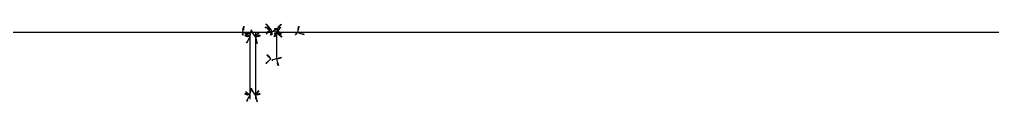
# Model space of a CAD drawing. Header units: millimetres. Extents: x -5506 to 13, y -66 to 67.
# Drawn here: x -2746 to -1367, y -44 to 67 of the extents above; entities that cross this region are included whole.
import ezdxf

# ---------------------------------------------------------------- set-up
doc = ezdxf.new("R2010")
doc.units = ezdxf.units.MM
for name, color, linetype in [('Anschlag_ID_GUID_88767C9E_9671_4627_8890_454D153A0A7E', 1, 'Continuous'), ('AutoDetect_14_14', 1, 'Continuous'), ('AutoDetect_18_1', 1, 'Continuous'), ('AutoDetect_19_13', 1, 'Continuous'), ('AutoDetect_20_15', 1, 'Continuous'), ('AutoDetect_21_11', 1, 'Continuous'), ('AutoDetect_22_12', 1, 'Continuous'), ('AutoDetect_23_16', 1, 'Continuous'), ('AutoDetect_27_9', 1, 'Continuous'), ('AutoDetect_29_10', 1, 'Continuous')]:
    doc.layers.add(name, color=color, linetype=linetype)

# ---------------------------------------------------------------- blocks, each defined once
blk = doc.blocks.new('Kontrollpunkt')
at = {"color": 0}
for q in [(0, 6), (8, 0), (0, 0, 4)]:
    blk.add_line((0, 0), q, dxfattribs=at)
for points in [[(0.25, 8, -0.25), (-0.25, 8, -0.25), (-0.25, 8, 0.25), (0, 10, 0), (-0.25, 8, -0.25), (0.25, 8, 0.25), (0, 10, 0), (0.25, 8, -0.25), (0.25, 8, 0.25), (-0.25, 8, 0.25)], [(0.25, 6, -0.25), (-0.25, 6, -0.25), (-0.25, 6, 0.25), (0, 8, 0), (-0.25, 6, -0.25), (0.25, 6, 0.25), (0, 8, 0), (0.25, 6, -0.25), (0.25, 6, 0.25), (-0.25, 6, 0.25)], [(0.25, 0.25, 4), (-0.25, 0.25, 4), (-0.25, -0.25, 4), (0, 0, 6), (-0.25, 0.25, 4), (0.25, -0.25, 4), (0, 0, 6), (0.25, 0.25, 4), (0.25, -0.25, 4), (-0.25, -0.25, 4)], [(0.25, 0.25, 6), (-0.25, 0.25, 6), (-0.25, -0.25, 6), (0, 0, 8), (-0.25, 0.25, 6), (0.25, -0.25, 6), (0, 0, 8), (0.25, 0.25, 6), (0.25, -0.25, 6), (-0.25, -0.25, 6)], [(0.25, 0.25, 8), (-0.25, 0.25, 8), (-0.25, -0.25, 8), (0, 0, 10), (-0.25, 0.25, 8), (0.25, -0.25, 8), (0, 0, 10), (0.25, 0.25, 8), (0.25, -0.25, 8), (-0.25, -0.25, 8)], [(8, 0.25, -0.25), (8, 0.25, 0.25), (8, -0.25, 0.25), (10, 0, 0), (8, 0.25, 0.25), (8, -0.25, -0.25), (10, 0, 0), (8, 0.25, -0.25), (8, -0.25, -0.25), (8, -0.25, 0.25)]]:
    blk.add_polyline3d(points, dxfattribs=at)

msp = doc.modelspace()

# ---------------------------------------------------------------- linework, layer by layer
at = {"layer": 'AutoDetect_14_14', "color": 1}
msp.add_line((-2382, 57, -441), (-2382, 17.5, -441), dxfattribs=at)
at = {"layer": 'AutoDetect_18_1', "color": 1}
msp.add_line((-360, 55, -344), (-2382, 55, -344), dxfattribs=at)
at = {"layer": 'AutoDetect_19_13', "color": 1}
msp.add_line((-2412, 55, -336), (-2412, -40, -336), dxfattribs=at)
at = {"layer": 'AutoDetect_20_15', "color": 1}
msp.add_line((-2420, 55, -336), (-2420, -40, -336), dxfattribs=at)
at = {"layer": 'AutoDetect_21_11', "color": 1}
msp.add_line((-2412, 55, -450), (-2412, -40, -450), dxfattribs=at)
at = {"layer": 'AutoDetect_22_12', "color": 1}
msp.add_line((-2420, 55, -450), (-2420, -40, -450), dxfattribs=at)
at = {"layer": 'AutoDetect_23_16', "color": 1}
msp.add_line((-2390, 55, -344), (-5451.4, 55, -344), dxfattribs=at)
at = {"layer": 'AutoDetect_27_9', "color": 1}
msp.add_line((-2382, 60, -349), (-2382, 60, -404), dxfattribs=at)
at = {"layer": 'AutoDetect_29_10', "color": 1}
msp.add_line((-2390, 60, -349), (-2390, 60, -404), dxfattribs=at)

# ---------------------------------------------------------------- block references
at = {"layer": 'Anschlag_ID_GUID_88767C9E_9671_4627_8890_454D153A0A7E', "color": 2, "extrusion": (-0.57735, -0.57735, 0.57735), "rotation": 221.2517273811564}
msp.add_blockref('Kontrollpunkt', (-1732.3, -1311.3, 1090.7), dxfattribs=at)
at = {"layer": 'Anschlag_ID_GUID_88767C9E_9671_4627_8890_454D153A0A7E', "color": 2, "extrusion": (-0.57735, 0.57735, 0.57735), "rotation": 266.6320672140786}
msp.add_blockref('Kontrollpunkt', (1677.6, -1342.9, 1135.4), dxfattribs=at)
at = {"layer": 'AutoDetect_14_14', "color": 2, "extrusion": (0.578134, -0.575779, 0.578134), "rotation": 129.3254885817834}
msp.add_blockref('Kontrollpunkt', (-1640.5, 639.2, -1664.9), dxfattribs=at)
at = {"layer": 'AutoDetect_14_14', "color": 2, "extrusion": (0.696364, 0.173648, 0.696364), "rotation": 91.41777319695942}
msp.add_blockref('Kontrollpunkt', (593.3, 1290, -1962.8), dxfattribs=at)
at = {"layer": 'AutoDetect_18_1', "color": 2, "extrusion": (0.575779, 0.755369, -0.312884), "rotation": 189.4057466312567}
msp.add_blockref('Kontrollpunkt', (1927.7, -764.8, -1222.3), dxfattribs=at)
at = {"layer": 'AutoDetect_18_1', "color": 2, "extrusion": (0.173648, 0.909844, -0.37687), "rotation": 195.1418732929828}
msp.add_blockref('Kontrollpunkt', (2320.6, -464.4, -228.7), dxfattribs=at)
at = {"layer": 'AutoDetect_19_13', "color": 1, "extrusion": (0.696364, 0.173648, 0.696364), "rotation": 180}
for p in [(631.1, 1380.3, -1905.1), (550.6, 1394.3, -1919.5)]:
    msp.add_blockref('Kontrollpunkt', p, dxfattribs=at)
at = {"layer": 'AutoDetect_20_15', "color": 1, "extrusion": (-0.696364, 0.173648, 0.696364), "rotation": 180}
for p in [(538, -1884.5, 1459.7), (618.5, -1870.5, 1445.3)]:
    msp.add_blockref('Kontrollpunkt', p, dxfattribs=at)
at = {"layer": 'AutoDetect_21_11', "color": 1, "extrusion": (0.696364, 0.173648, -0.696364), "rotation": 331.9820715720424}
for p in [(631.1, -1944.4, -1357.8), (550.6, -1958.4, -1372.2)]:
    msp.add_blockref('Kontrollpunkt', p, dxfattribs=at)
at = {"layer": 'AutoDetect_22_12', "color": 1, "extrusion": (-0.696364, 0.173648, -0.696364), "rotation": 17.30978033064727}
for p in [(538, 1320.4, 2007.1), (618.5, 1306.4, 1992.7)]:
    msp.add_blockref('Kontrollpunkt', p, dxfattribs=at)
at = {"layer": 'AutoDetect_23_16', "color": 2, "extrusion": (0.173648, 0.909844, -0.37687), "rotation": 175.8859468131042}
msp.add_blockref('Kontrollpunkt', (2397.2, -470, -242.3), dxfattribs=at)
at = {"layer": 'AutoDetect_23_16', "color": 2, "extrusion": (-0.575779, 0.755369, -0.312884), "rotation": 193.4141886493832}
msp.add_blockref('Kontrollpunkt', (1867.4, 140.3, 1525.3), dxfattribs=at)
at = {"layer": 'AutoDetect_27_9', "color": 1, "extrusion": (0.696364, 0.696364, 0.173648), "rotation": 77.24859307823723}
for p in [(1726.8, -64.5, -1678.6), (1726.8, -106.8, -1686.1)]:
    msp.add_blockref('Kontrollpunkt', p, dxfattribs=at)
at = {"layer": 'AutoDetect_29_10', "color": 1, "extrusion": (-0.696364, 0.696364, 0.173648), "rotation": 279.8510761165839}
for p in [(1647.6, -650.4, 1644.4), (1647.6, -692.8, 1637)]:
    msp.add_blockref('Kontrollpunkt', p, dxfattribs=at)

doc.saveas('drawing.dxf')
